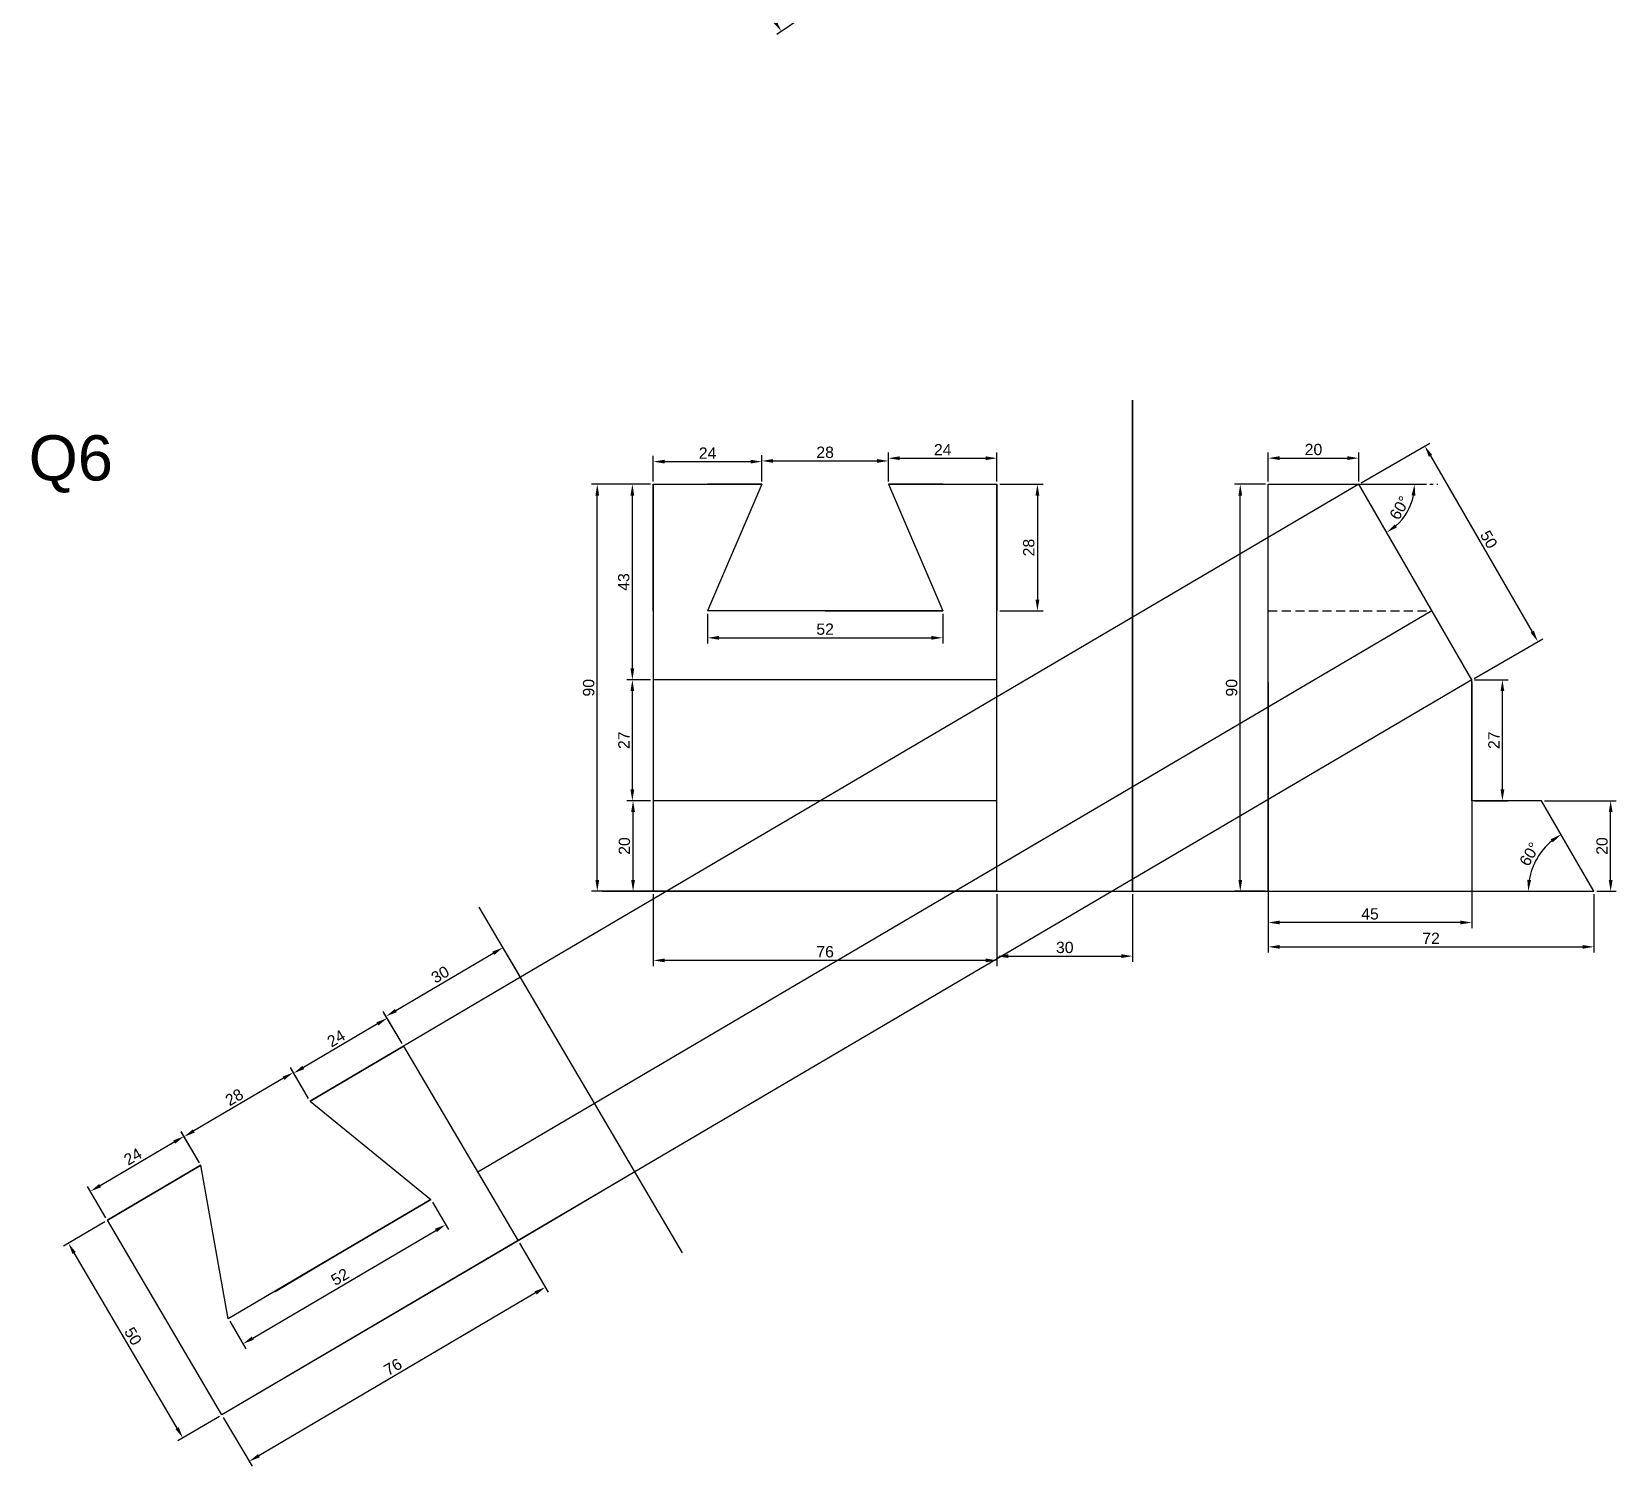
# Model space of a CAD drawing. Header units: millimetres. Extents: x 137 to 7220, y 7466 to 9893.
# Drawn here: x 2879 to 3229.4, y 8141.8 to 8459.1 of the extents above; entities that cross this region are included whole.
import ezdxf

# ---------------------------------------------------------------- set-up
doc = ezdxf.new("R2010")
doc.units = ezdxf.units.MM
doc.header["$PDMODE"] = 35
doc.header["$PDSIZE"] = 3
doc.linetypes.add('JIS_02_2.0', pattern=[3, 2, -1])
doc.linetypes.add('JIS_08_15', pattern=[17.25, 15, -0.75, 0.75, -0.75])
for name, color, linetype in [('Dimensions', 1, 'Continuous'), ('Hidden Line', 50, 'JIS_02_2.0'), ('Projection', 140, 'Continuous'), ('Reference', 4, 'JIS_08_15'), ('Text', 7, 'Continuous')]:
    doc.layers.add(name, color=color, linetype=linetype)
doc.layers.add('Object', color=7, linetype='Continuous', lineweight=30)
doc.styles.get("Standard").update_dxf_attribs({"font": 'arial.ttf'})
doc.dimstyles.new('ISO-25', dxfattribs={"dimtxt": 2.5, "dimasz": 2.5, "dimexe": 1.25, "dimexo": 0.625, "dimtad": 1, "dimdec": 0, "dimtxsty": 'Standard', "dimcen": 2.5, "dimadec": 0, "dimazin": 0, "dimtfac": 1, "dimtdec": 0, "dimtmove": 0, "dimatfit": 3, "dimfxl": 1, "dimarcsym": 0})

# ---------------------------------------------------------------- blocks, each defined once
blk = doc.blocks.new('*D889')
at = {"layer": 'Defpoints', "color": 0, "transparency": 16777216}
for p in [(3028.19, 8496.15), (3050.45, 8462.92), (3044.8, 8459.13)]:
    blk.add_point(p, dxfattribs=at)
at = {"layer": 'Dimensions', "color": 0, "lineweight": -2, "transparency": 16777216}
for p, q in [((3027.67, 8495.8), (3021.5, 8491.67)), ((3023.93, 8490.29), (3043.41, 8461.21)), ((3049.93, 8462.57), (3043.76, 8458.44))]:
    blk.add_line(p, q, dxfattribs=at)
at = {"layer": 'Dimensions', "color": 0, "transparency": 16777216}
for points in [[(3024.27, 8490.52), (3023.58, 8490.06), (3022.54, 8492.36)], [(3043.75, 8461.44), (3043.06, 8460.98), (3044.8, 8459.13)]]:
    blk.add_solid(points, dxfattribs=at)
at = {"layer": 'Dimensions', "color": 0, "transparency": 16777216, "insert": (3035.25, 8476.81), "char_height": 2.5, "attachment_point": 5, "rotation": 303.8193}
blk.add_mtext('40', dxfattribs=at)
blk = doc.blocks.new('*D894')
at = {"layer": 'Defpoints', "color": 0, "transparency": 16777216}
for p in [(3016.47, 8268.97), (3092.47, 8268.97), (3016.47, 8253.68)]:
    blk.add_point(p, dxfattribs=at)
at = {"layer": 'Dimensions', "color": 0, "lineweight": -2, "transparency": 16777216}
for p, q in [((3016.47, 8268.35), (3016.47, 8252.43)), ((3092.47, 8268.35), (3092.47, 8252.43)), ((3089.97, 8253.68), (3018.97, 8253.68))]:
    blk.add_line(p, q, dxfattribs=at)
at = {"layer": 'Dimensions', "color": 0, "transparency": 16777216}
for points in [[(3018.97, 8254.1), (3018.97, 8253.26), (3016.47, 8253.68)], [(3089.97, 8254.1), (3089.97, 8253.26), (3092.47, 8253.68)]]:
    blk.add_solid(points, dxfattribs=at)
at = {"layer": 'Dimensions', "color": 0, "transparency": 16777216, "insert": (3054.47, 8255.58), "char_height": 2.5, "attachment_point": 5}
blk.add_mtext('76', dxfattribs=at)
blk = doc.blocks.new('*D895')
at = {"layer": 'Defpoints', "color": 0, "transparency": 16777216}
for p in [(3004.08, 8358.97), (3016.47, 8358.97), (3016.47, 8268.97)]:
    blk.add_point(p, dxfattribs=at)
at = {"layer": 'Dimensions', "color": 0, "lineweight": -2, "transparency": 16777216}
for p, q in [((3015.85, 8358.97), (3002.83, 8358.97)), ((3004.08, 8271.47), (3004.08, 8356.47)), ((3015.85, 8268.97), (3002.83, 8268.97))]:
    blk.add_line(p, q, dxfattribs=at)
at = {"layer": 'Dimensions', "color": 0, "transparency": 16777216}
for points in [[(3003.67, 8356.47), (3004.5, 8356.47), (3004.08, 8358.97)], [(3003.67, 8271.47), (3004.5, 8271.47), (3004.08, 8268.97)]]:
    blk.add_solid(points, dxfattribs=at)
at = {"layer": 'Dimensions', "color": 0, "transparency": 16777216, "insert": (3002.18, 8313.97), "char_height": 2.5, "attachment_point": 5, "rotation": 90}
blk.add_mtext('90', dxfattribs=at)
blk = doc.blocks.new('*D896')
at = {"layer": 'Defpoints', "color": 0, "transparency": 16777216}
for p in [(3011.99, 8288.97), (3016.47, 8288.97), (3016.47, 8268.97)]:
    blk.add_point(p, dxfattribs=at)
at = {"layer": 'Dimensions', "color": 0, "lineweight": -2, "transparency": 16777216}
for p, q in [((3015.85, 8288.97), (3010.74, 8288.97)), ((3011.99, 8271.47), (3011.99, 8286.47)), ((3015.85, 8268.97), (3010.74, 8268.97))]:
    blk.add_line(p, q, dxfattribs=at)
at = {"layer": 'Dimensions', "color": 0, "transparency": 16777216}
for points in [[(3011.57, 8286.47), (3012.41, 8286.47), (3011.99, 8288.97)], [(3011.57, 8271.47), (3012.41, 8271.47), (3011.99, 8268.97)]]:
    blk.add_solid(points, dxfattribs=at)
at = {"layer": 'Dimensions', "color": 0, "transparency": 16777216, "insert": (3010.09, 8278.97), "char_height": 2.5, "attachment_point": 5, "rotation": 90}
blk.add_mtext('20', dxfattribs=at)
blk = doc.blocks.new('*D897')
at = {"layer": 'Defpoints', "color": 0, "transparency": 16777216}
for p in [(3011.84, 8315.74), (3016.47, 8315.74), (3016.47, 8288.97)]:
    blk.add_point(p, dxfattribs=at)
at = {"layer": 'Dimensions', "color": 0, "lineweight": -2, "transparency": 16777216}
for p, q in [((3015.85, 8315.74), (3010.59, 8315.74)), ((3011.84, 8291.47), (3011.84, 8313.24)), ((3015.85, 8288.97), (3010.59, 8288.97))]:
    blk.add_line(p, q, dxfattribs=at)
at = {"layer": 'Dimensions', "color": 0, "transparency": 16777216}
for points in [[(3011.42, 8313.24), (3012.25, 8313.24), (3011.84, 8315.74)], [(3011.42, 8291.47), (3012.25, 8291.47), (3011.84, 8288.97)]]:
    blk.add_solid(points, dxfattribs=at)
at = {"layer": 'Dimensions', "color": 0, "transparency": 16777216, "insert": (3009.96, 8302.36), "char_height": 2.5, "attachment_point": 5, "rotation": 90}
blk.add_mtext('27', dxfattribs=at)
blk = doc.blocks.new('*D815')
at = {"layer": 'Defpoints', "color": 0, "transparency": 16777216}
for p in [(3011.84, 8358.97), (3016.47, 8358.97), (3016.47, 8315.74)]:
    blk.add_point(p, dxfattribs=at)
at = {"layer": 'Dimensions', "color": 0, "lineweight": -2, "transparency": 16777216}
for p, q in [((3015.85, 8358.97), (3010.59, 8358.97)), ((3011.84, 8318.24), (3011.84, 8356.47)), ((3015.85, 8315.74), (3010.59, 8315.74))]:
    blk.add_line(p, q, dxfattribs=at)
at = {"layer": 'Dimensions', "color": 0, "transparency": 16777216}
for points in [[(3011.42, 8356.47), (3012.25, 8356.47), (3011.84, 8358.97)], [(3011.42, 8318.24), (3012.25, 8318.24), (3011.84, 8315.74)]]:
    blk.add_solid(points, dxfattribs=at)
at = {"layer": 'Dimensions', "color": 0, "transparency": 16777216, "insert": (3009.94, 8337.36), "char_height": 2.5, "attachment_point": 5, "rotation": 90}
blk.add_mtext('43', dxfattribs=at)
blk = doc.blocks.new('*D898')
at = {"layer": 'Defpoints', "color": 0, "transparency": 16777216}
for p in [(3040.47, 8363.98), (3016.47, 8358.97), (3040.47, 8358.97)]:
    blk.add_point(p, dxfattribs=at)
at = {"layer": 'Dimensions', "color": 0, "lineweight": -2, "transparency": 16777216}
for p, q in [((3016.47, 8359.6), (3016.47, 8365.23)), ((3040.47, 8359.6), (3040.47, 8365.23)), ((3018.97, 8363.98), (3037.97, 8363.98))]:
    blk.add_line(p, q, dxfattribs=at)
at = {"layer": 'Dimensions', "color": 0, "transparency": 16777216}
for points in [[(3018.97, 8364.39), (3018.97, 8363.56), (3016.47, 8363.98)], [(3037.97, 8364.39), (3037.97, 8363.56), (3040.47, 8363.98)]]:
    blk.add_solid(points, dxfattribs=at)
at = {"layer": 'Dimensions', "color": 0, "transparency": 16777216, "insert": (3028.47, 8365.86), "char_height": 2.5, "attachment_point": 5}
blk.add_mtext('24', dxfattribs=at)
blk = doc.blocks.new('*D899')
at = {"layer": 'Defpoints', "color": 0, "transparency": 16777216}
for p in [(3068.47, 8364.13), (3040.47, 8358.97), (3068.47, 8358.97)]:
    blk.add_point(p, dxfattribs=at)
at = {"layer": 'Dimensions', "color": 0, "lineweight": -2, "transparency": 16777216}
for p, q in [((3040.47, 8359.6), (3040.47, 8365.38)), ((3068.47, 8359.6), (3068.47, 8365.38)), ((3042.97, 8364.13), (3065.97, 8364.13))]:
    blk.add_line(p, q, dxfattribs=at)
at = {"layer": 'Dimensions', "color": 0, "transparency": 16777216}
for points in [[(3042.97, 8364.54), (3042.97, 8363.71), (3040.47, 8364.13)], [(3065.97, 8364.54), (3065.97, 8363.71), (3068.47, 8364.13)]]:
    blk.add_solid(points, dxfattribs=at)
at = {"layer": 'Dimensions', "color": 0, "transparency": 16777216, "insert": (3054.47, 8366.03), "char_height": 2.5, "attachment_point": 5}
blk.add_mtext('28', dxfattribs=at)
blk = doc.blocks.new('*D900')
at = {"layer": 'Defpoints', "color": 0, "transparency": 16777216}
for p in [(3092.47, 8364.73), (3068.47, 8358.97), (3092.47, 8358.97)]:
    blk.add_point(p, dxfattribs=at)
at = {"layer": 'Dimensions', "color": 0, "lineweight": -2, "transparency": 16777216}
for p, q in [((3068.47, 8359.6), (3068.47, 8365.98)), ((3092.47, 8359.6), (3092.47, 8365.98)), ((3070.97, 8364.73), (3089.97, 8364.73))]:
    blk.add_line(p, q, dxfattribs=at)
at = {"layer": 'Dimensions', "color": 0, "transparency": 16777216}
for points in [[(3070.97, 8365.15), (3070.97, 8364.31), (3068.47, 8364.73)], [(3089.97, 8365.15), (3089.97, 8364.31), (3092.47, 8364.73)]]:
    blk.add_solid(points, dxfattribs=at)
at = {"layer": 'Dimensions', "color": 0, "transparency": 16777216, "insert": (3080.47, 8366.61), "char_height": 2.5, "attachment_point": 5}
blk.add_mtext('24', dxfattribs=at)
blk = doc.blocks.new('*D901')
at = {"layer": 'Defpoints', "color": 0, "transparency": 16777216}
for p in [(3028.47, 8330.97), (3080.47, 8330.97), (3080.47, 8325.01)]:
    blk.add_point(p, dxfattribs=at)
at = {"layer": 'Dimensions', "color": 0, "lineweight": -2, "transparency": 16777216}
for p, q in [((3028.47, 8330.35), (3028.47, 8323.76)), ((3080.47, 8330.35), (3080.47, 8323.76)), ((3030.97, 8325.01), (3077.97, 8325.01))]:
    blk.add_line(p, q, dxfattribs=at)
at = {"layer": 'Dimensions', "color": 0, "transparency": 16777216}
for points in [[(3030.97, 8325.42), (3030.97, 8324.59), (3028.47, 8325.01)], [(3077.97, 8325.42), (3077.97, 8324.59), (3080.47, 8325.01)]]:
    blk.add_solid(points, dxfattribs=at)
at = {"layer": 'Dimensions', "color": 0, "transparency": 16777216, "insert": (3054.47, 8326.91), "char_height": 2.5, "attachment_point": 5}
blk.add_mtext('52', dxfattribs=at)
blk = doc.blocks.new('*D902')
at = {"layer": 'Defpoints', "color": 0, "transparency": 16777216}
for p in [(3092.47, 8358.97), (3092.47, 8330.97), (3101.42, 8330.97)]:
    blk.add_point(p, dxfattribs=at)
at = {"layer": 'Dimensions', "color": 0, "lineweight": -2, "transparency": 16777216}
for p, q in [((3093.1, 8358.97), (3102.67, 8358.97)), ((3101.42, 8356.47), (3101.42, 8333.47)), ((3093.1, 8330.97), (3102.67, 8330.97))]:
    blk.add_line(p, q, dxfattribs=at)
at = {"layer": 'Dimensions', "color": 0, "transparency": 16777216}
for points in [[(3101, 8356.47), (3101.84, 8356.47), (3101.42, 8358.97)], [(3101, 8333.47), (3101.84, 8333.47), (3101.42, 8330.97)]]:
    blk.add_solid(points, dxfattribs=at)
at = {"layer": 'Dimensions', "color": 0, "transparency": 16777216, "insert": (3099.52, 8344.97), "char_height": 2.5, "attachment_point": 5, "rotation": 90}
blk.add_mtext('28', dxfattribs=at)
blk = doc.blocks.new('*D903')
at = {"layer": 'Defpoints', "color": 0, "transparency": 16777216}
for p in [(3146.28, 8358.97), (3152.47, 8358.97), (3152.47, 8268.97)]:
    blk.add_point(p, dxfattribs=at)
at = {"layer": 'Dimensions', "color": 0, "lineweight": -2, "transparency": 16777216}
for p, q in [((3151.85, 8358.97), (3145.03, 8358.97)), ((3146.28, 8271.47), (3146.28, 8356.47)), ((3151.85, 8268.97), (3145.03, 8268.97))]:
    blk.add_line(p, q, dxfattribs=at)
at = {"layer": 'Dimensions', "color": 0, "transparency": 16777216}
for points in [[(3145.87, 8356.47), (3146.7, 8356.47), (3146.28, 8358.97)], [(3145.87, 8271.47), (3146.7, 8271.47), (3146.28, 8268.97)]]:
    blk.add_solid(points, dxfattribs=at)
at = {"layer": 'Dimensions', "color": 0, "transparency": 16777216, "insert": (3144.38, 8313.97), "char_height": 2.5, "attachment_point": 5, "rotation": 90}
blk.add_mtext('90', dxfattribs=at)
blk = doc.blocks.new('*D904')
at = {"layer": 'Defpoints', "color": 0, "transparency": 16777216}
for p in [(3152.47, 8268.97), (3224.47, 8268.97), (3224.47, 8256.67)]:
    blk.add_point(p, dxfattribs=at)
at = {"layer": 'Dimensions', "color": 0, "lineweight": -2, "transparency": 16777216}
for p, q in [((3152.47, 8268.35), (3152.47, 8255.42)), ((3224.47, 8268.35), (3224.47, 8255.42)), ((3154.97, 8256.67), (3221.97, 8256.67))]:
    blk.add_line(p, q, dxfattribs=at)
at = {"layer": 'Dimensions', "color": 0, "transparency": 16777216}
for points in [[(3154.97, 8257.08), (3154.97, 8256.25), (3152.47, 8256.67)], [(3221.97, 8257.08), (3221.97, 8256.25), (3224.47, 8256.67)]]:
    blk.add_solid(points, dxfattribs=at)
at = {"layer": 'Dimensions', "color": 0, "transparency": 16777216, "insert": (3188.47, 8258.55), "char_height": 2.5, "attachment_point": 5}
blk.add_mtext('72', dxfattribs=at)
blk = doc.blocks.new('*D905')
at = {"layer": 'Defpoints', "color": 0, "transparency": 16777216}
for p in [(3197.47, 8315.74), (3204.25, 8315.74), (3197.47, 8288.97)]:
    blk.add_point(p, dxfattribs=at)
at = {"layer": 'Dimensions', "color": 0, "lineweight": -2, "transparency": 16777216}
for p, q in [((3198.1, 8315.74), (3205.5, 8315.74)), ((3204.25, 8291.47), (3204.25, 8313.24)), ((3198.1, 8288.97), (3205.5, 8288.97))]:
    blk.add_line(p, q, dxfattribs=at)
at = {"layer": 'Dimensions', "color": 0, "transparency": 16777216}
for points in [[(3203.84, 8313.24), (3204.67, 8313.24), (3204.25, 8315.74)], [(3203.84, 8291.47), (3204.67, 8291.47), (3204.25, 8288.97)]]:
    blk.add_solid(points, dxfattribs=at)
at = {"layer": 'Dimensions', "color": 0, "transparency": 16777216, "insert": (3202.37, 8302.36), "char_height": 2.5, "attachment_point": 5, "rotation": 90}
blk.add_mtext('27', dxfattribs=at)
blk = doc.blocks.new('*D906')
at = {"layer": 'Defpoints', "color": 0, "transparency": 16777216}
for p in [(3212.92, 8288.97), (3228.19, 8288.97), (3224.47, 8268.97)]:
    blk.add_point(p, dxfattribs=at)
at = {"layer": 'Dimensions', "color": 0, "lineweight": -2, "transparency": 16777216}
for p, q in [((3213.55, 8288.97), (3229.44, 8288.97)), ((3228.19, 8271.47), (3228.19, 8286.47)), ((3225.1, 8268.97), (3229.44, 8268.97))]:
    blk.add_line(p, q, dxfattribs=at)
at = {"layer": 'Dimensions', "color": 0, "transparency": 16777216}
for points in [[(3227.77, 8286.47), (3228.61, 8286.47), (3228.19, 8288.97)], [(3227.77, 8271.47), (3228.61, 8271.47), (3228.19, 8268.97)]]:
    blk.add_solid(points, dxfattribs=at)
at = {"layer": 'Dimensions', "color": 0, "transparency": 16777216, "insert": (3226.29, 8278.97), "char_height": 2.5, "attachment_point": 5, "rotation": 90}
blk.add_mtext('20', dxfattribs=at)
blk = doc.blocks.new('*D907')
at = {"layer": 'Defpoints', "color": 0, "transparency": 16777216}
for p in [(3172.47, 8364.75), (3152.47, 8358.97), (3172.47, 8358.97)]:
    blk.add_point(p, dxfattribs=at)
at = {"layer": 'Dimensions', "color": 0, "lineweight": -2, "transparency": 16777216}
for p, q in [((3152.47, 8359.6), (3152.47, 8366)), ((3172.47, 8359.6), (3172.47, 8366)), ((3154.97, 8364.75), (3169.97, 8364.75))]:
    blk.add_line(p, q, dxfattribs=at)
at = {"layer": 'Dimensions', "color": 0, "transparency": 16777216}
for points in [[(3154.97, 8365.17), (3154.97, 8364.34), (3152.47, 8364.75)], [(3169.97, 8365.17), (3169.97, 8364.34), (3172.47, 8364.75)]]:
    blk.add_solid(points, dxfattribs=at)
at = {"layer": 'Dimensions', "color": 0, "transparency": 16777216, "insert": (3162.47, 8366.65), "char_height": 2.5, "attachment_point": 5}
blk.add_mtext('20', dxfattribs=at)
blk = doc.blocks.new('*D908')
at = {"layer": 'Defpoints', "color": 0, "transparency": 16777216}
for p in [(3172.47, 8358.97), (3172.5, 8358.99), (3189.95, 8358.97), (3181.95, 8351.06), (3197.47, 8315.74)]:
    blk.add_point(p, dxfattribs=at)
at = {"layer": 'Dimensions', "color": 0, "lineweight": -2, "transparency": 16777216}
blk.add_arc((3172.51, 8358.97), 12.32, 311.6473, 348.3527, dxfattribs=at)
at = {"layer": 'Dimensions', "color": 0, "transparency": 16777216}
for points in [[(3184.16, 8356.53), (3184.99, 8356.44), (3184.83, 8358.97)], [(3180.94, 8349.43), (3180.45, 8350.11), (3178.67, 8348.3)]]:
    blk.add_solid(points, dxfattribs=at)
at = {"layer": 'Dimensions', "color": 0, "transparency": 16777216, "insert": (3181.53, 8353.76), "char_height": 2.5, "attachment_point": 5, "rotation": 60}
blk.add_mtext('60°', dxfattribs=at)
blk = doc.blocks.new('*D909')
at = {"layer": 'Defpoints', "color": 0, "transparency": 16777216}
for p in [(3212.92, 8288.97), (3213.36, 8278.3), (3152.47, 8268.97), (3224.47, 8268.97), (3224.47, 8268.97)]:
    blk.add_point(p, dxfattribs=at)
at = {"layer": 'Dimensions', "color": 0, "lineweight": -2, "transparency": 16777216}
blk.add_arc((3224.47, 8268.97), 14.51, 129.884, 170.116, dxfattribs=at)
at = {"layer": 'Dimensions', "color": 0, "transparency": 16777216}
for points in [[(3214.93, 8280.45), (3215.41, 8279.77), (3217.22, 8281.54)], [(3210.59, 8271.43), (3209.76, 8271.5), (3209.96, 8268.97)]]:
    blk.add_solid(points, dxfattribs=at)
at = {"layer": 'Dimensions', "color": 0, "transparency": 16777216, "insert": (3210.26, 8277.18), "char_height": 2.5, "attachment_point": 5, "rotation": 60}
blk.add_mtext('60°', dxfattribs=at)
blk = doc.blocks.new('*D910')
at = {"layer": 'Defpoints', "color": 0, "transparency": 16777216}
for p in [(3152.47, 8315.74), (3197.47, 8315.74), (3152.47, 8262.05)]:
    blk.add_point(p, dxfattribs=at)
at = {"layer": 'Dimensions', "color": 0, "lineweight": -2, "transparency": 16777216}
for p, q in [((3152.47, 8315.11), (3152.47, 8260.8)), ((3197.47, 8315.11), (3197.47, 8260.8)), ((3194.97, 8262.05), (3154.97, 8262.05))]:
    blk.add_line(p, q, dxfattribs=at)
at = {"layer": 'Dimensions', "color": 0, "transparency": 16777216}
for points in [[(3154.97, 8262.47), (3154.97, 8261.64), (3152.47, 8262.05)], [(3194.97, 8262.47), (3194.97, 8261.64), (3197.47, 8262.05)]]:
    blk.add_solid(points, dxfattribs=at)
at = {"layer": 'Dimensions', "color": 0, "transparency": 16777216, "insert": (3174.97, 8263.95), "char_height": 2.5, "attachment_point": 5}
blk.add_mtext('45', dxfattribs=at)
blk = doc.blocks.new('*D911')
at = {"layer": 'Defpoints', "color": 0, "transparency": 16777216}
for p in [(2986.56, 8191.69), (2921.05, 8153.16), (2927.09, 8142.88)]:
    blk.add_point(p, dxfattribs=at)
at = {"layer": 'Dimensions', "color": 0, "lineweight": -2, "transparency": 16777216}
for p, q in [((2986.88, 8191.15), (2993.24, 8180.33)), ((2990.45, 8180.14), (2929.25, 8144.14)), ((2921.37, 8152.62), (2927.73, 8141.8))]:
    blk.add_line(p, q, dxfattribs=at)
at = {"layer": 'Dimensions', "color": 0, "transparency": 16777216}
for points in [[(2990.24, 8180.5), (2990.66, 8179.78), (2992.6, 8181.41)], [(2929.04, 8144.5), (2929.46, 8143.79), (2927.09, 8142.88)]]:
    blk.add_solid(points, dxfattribs=at)
at = {"layer": 'Dimensions', "color": 0, "transparency": 16777216, "insert": (2958.89, 8163.78), "char_height": 2.5, "attachment_point": 5, "rotation": 30.4628}
blk.add_mtext('76', dxfattribs=at)
blk = doc.blocks.new('*D912')
at = {"layer": 'Defpoints', "color": 0, "transparency": 16777216}
for p in [(2895.73, 8196.2), (2887.11, 8191.13), (2921.05, 8153.16)]:
    blk.add_point(p, dxfattribs=at)
at = {"layer": 'Dimensions', "color": 0, "lineweight": -2, "transparency": 16777216}
for p, q in [((2895.19, 8195.89), (2886.03, 8190.5)), ((2911.16, 8150.24), (2888.38, 8188.98)), ((2920.51, 8152.84), (2911.35, 8147.45))]:
    blk.add_line(p, q, dxfattribs=at)
at = {"layer": 'Dimensions', "color": 0, "transparency": 16777216}
for points in [[(2888.73, 8189.19), (2888.02, 8188.76), (2887.11, 8191.13)], [(2911.52, 8150.45), (2910.8, 8150.03), (2912.43, 8148.08)]]:
    blk.add_solid(points, dxfattribs=at)
at = {"layer": 'Dimensions', "color": 0, "transparency": 16777216, "insert": (2901.41, 8170.57), "char_height": 2.5, "attachment_point": 5, "rotation": 300.4628}
blk.add_mtext('50', dxfattribs=at)
blk = doc.blocks.new('*D913')
at = {"layer": 'Defpoints', "color": 0, "transparency": 16777216}
for p in [(2983.23, 8256.52), (2987.1, 8249.94), (2961.24, 8234.73)]:
    blk.add_point(p, dxfattribs=at)
at = {"layer": 'Dimensions', "color": 0, "lineweight": -2, "transparency": 16777216}
for p, q in [((2986.78, 8250.48), (2982.6, 8257.59)), ((2959.53, 8242.58), (2981.08, 8255.25)), ((2960.92, 8235.27), (2956.74, 8242.39))]:
    blk.add_line(p, q, dxfattribs=at)
at = {"layer": 'Dimensions', "color": 0, "transparency": 16777216}
for points in [[(2980.86, 8255.61), (2981.29, 8254.89), (2983.23, 8256.52)], [(2959.32, 8242.93), (2959.74, 8242.22), (2957.37, 8241.31)]]:
    blk.add_solid(points, dxfattribs=at)
at = {"layer": 'Dimensions', "color": 0, "transparency": 16777216, "insert": (2969.34, 8250.55), "char_height": 2.5, "attachment_point": 5, "rotation": 30.4628}
blk.add_mtext('30', dxfattribs=at)
blk = doc.blocks.new('*D914')
at = {"layer": 'Defpoints', "color": 0, "transparency": 16777216}
for p in [(2961.24, 8234.73), (2936.93, 8228.73), (2940.55, 8222.57)]:
    blk.add_point(p, dxfattribs=at)
at = {"layer": 'Dimensions', "color": 0, "lineweight": -2, "transparency": 16777216}
for p, q in [((2955.46, 8239.63), (2939.08, 8230)), ((2960.92, 8235.27), (2956.98, 8241.97)), ((2940.24, 8223.1), (2936.29, 8229.81))]:
    blk.add_line(p, q, dxfattribs=at)
at = {"layer": 'Dimensions', "color": 0, "transparency": 16777216}
for points in [[(2955.25, 8239.99), (2955.67, 8239.27), (2957.61, 8240.9)], [(2938.87, 8230.36), (2939.29, 8229.64), (2936.93, 8228.73)]]:
    blk.add_solid(points, dxfattribs=at)
at = {"layer": 'Dimensions', "color": 0, "transparency": 16777216, "insert": (2946.32, 8236.43), "char_height": 2.5, "attachment_point": 5, "rotation": 30.4628}
blk.add_mtext('24', dxfattribs=at)
blk = doc.blocks.new('*D915')
at = {"layer": 'Defpoints', "color": 0, "transparency": 16777216}
for p in [(2940.55, 8222.57), (2912.7, 8214.69), (2916.42, 8208.37)]:
    blk.add_point(p, dxfattribs=at)
at = {"layer": 'Dimensions', "color": 0, "lineweight": -2, "transparency": 16777216}
for p, q in [((2940.24, 8223.1), (2936.2, 8229.96)), ((2934.68, 8227.61), (2914.86, 8215.95)), ((2916.1, 8208.91), (2912.07, 8215.76))]:
    blk.add_line(p, q, dxfattribs=at)
at = {"layer": 'Dimensions', "color": 0, "transparency": 16777216}
for points in [[(2934.47, 8227.97), (2934.89, 8227.26), (2936.84, 8228.88)], [(2914.65, 8216.31), (2915.07, 8215.59), (2912.7, 8214.69)]]:
    blk.add_solid(points, dxfattribs=at)
at = {"layer": 'Dimensions', "color": 0, "transparency": 16777216, "insert": (2923.81, 8223.42), "char_height": 2.5, "attachment_point": 5, "rotation": 30.4628}
blk.add_mtext('28', dxfattribs=at)
blk = doc.blocks.new('*D916')
at = {"layer": 'Defpoints', "color": 0, "transparency": 16777216}
for p in [(2916.42, 8208.37), (2891.97, 8202.6), (2895.73, 8196.2)]:
    blk.add_point(p, dxfattribs=at)
at = {"layer": 'Dimensions', "color": 0, "lineweight": -2, "transparency": 16777216}
for p, q in [((2916.1, 8208.91), (2912.02, 8215.84)), ((2910.5, 8213.5), (2894.12, 8203.86)), ((2895.41, 8196.74), (2891.34, 8203.67))]:
    blk.add_line(p, q, dxfattribs=at)
at = {"layer": 'Dimensions', "color": 0, "transparency": 16777216}
for points in [[(2910.29, 8213.86), (2910.71, 8213.14), (2912.66, 8214.76)], [(2893.91, 8204.22), (2894.34, 8203.51), (2891.97, 8202.6)]]:
    blk.add_solid(points, dxfattribs=at)
at = {"layer": 'Dimensions', "color": 0, "transparency": 16777216, "insert": (2901.36, 8210.3), "char_height": 2.5, "attachment_point": 5, "rotation": 30.4628}
blk.add_mtext('24', dxfattribs=at)
blk = doc.blocks.new('*D917')
at = {"layer": 'Defpoints', "color": 0, "transparency": 16777216}
for p in [(2967.3, 8200.76), (2970.55, 8195.23), (2922.47, 8174.4)]:
    blk.add_point(p, dxfattribs=at)
at = {"layer": 'Dimensions', "color": 0, "lineweight": -2, "transparency": 16777216}
for p, q in [((2967.61, 8200.23), (2971.18, 8194.15)), ((2927.88, 8170.14), (2968.4, 8193.96)), ((2922.79, 8173.86), (2926.36, 8167.79))]:
    blk.add_line(p, q, dxfattribs=at)
at = {"layer": 'Dimensions', "color": 0, "transparency": 16777216}
for points in [[(2968.18, 8194.32), (2968.61, 8193.61), (2970.55, 8195.23)], [(2927.67, 8170.5), (2928.1, 8169.78), (2925.73, 8168.87)]]:
    blk.add_solid(points, dxfattribs=at)
at = {"layer": 'Dimensions', "color": 0, "transparency": 16777216, "insert": (2947.18, 8183.69), "char_height": 2.5, "attachment_point": 5, "rotation": 30.4628}
blk.add_mtext('52', dxfattribs=at)
blk = doc.blocks.new('*D918')
at = {"layer": 'Defpoints', "color": 0, "transparency": 16777216}
for p in [(3092.47, 8268.97), (3122.47, 8268.97), (3122.47, 8254.63)]:
    blk.add_point(p, dxfattribs=at)
at = {"layer": 'Dimensions', "color": 0, "lineweight": -2, "transparency": 16777216}
for p, q in [((3092.47, 8268.35), (3092.47, 8253.38)), ((3122.47, 8268.35), (3122.47, 8253.38)), ((3094.97, 8254.63), (3119.97, 8254.63))]:
    blk.add_line(p, q, dxfattribs=at)
at = {"layer": 'Dimensions', "color": 0, "transparency": 16777216}
for points in [[(3094.97, 8255.04), (3094.97, 8254.21), (3092.47, 8254.63)], [(3119.97, 8255.04), (3119.97, 8254.21), (3122.47, 8254.63)]]:
    blk.add_solid(points, dxfattribs=at)
at = {"layer": 'Dimensions', "color": 0, "transparency": 16777216, "insert": (3107.47, 8256.53), "char_height": 2.5, "attachment_point": 5}
blk.add_mtext('30', dxfattribs=at)
blk = doc.blocks.new('*D922')
at = {"layer": 'Defpoints', "color": 0, "transparency": 16777216}
for p in [(3172.47, 8358.97), (3212.09, 8324.19), (3197.47, 8315.74)]:
    blk.add_point(p, dxfattribs=at)
at = {"layer": 'Dimensions', "color": 0, "lineweight": -2, "transparency": 16777216}
for p, q in [((3173.01, 8359.29), (3188.17, 8368.05)), ((3188.34, 8365.26), (3210.84, 8326.36)), ((3198.01, 8316.05), (3213.17, 8324.82))]:
    blk.add_line(p, q, dxfattribs=at)
at = {"layer": 'Dimensions', "color": 0, "transparency": 16777216}
for points in [[(3188.7, 8365.47), (3187.98, 8365.05), (3187.09, 8367.43)], [(3211.2, 8326.57), (3210.48, 8326.15), (3212.09, 8324.19)]]:
    blk.add_solid(points, dxfattribs=at)
at = {"layer": 'Dimensions', "color": 0, "transparency": 16777216, "insert": (3201.24, 8346.76), "char_height": 2.5, "attachment_point": 5, "rotation": 300.0382}
blk.add_mtext('50', dxfattribs=at)

msp = doc.modelspace()

# ---------------------------------------------------------------- linework, layer by layer
at = {"layer": 'Hidden Line'}
msp.add_line((3152.472, 8330.974), (3188.676, 8330.974), dxfattribs=at)
at = {"layer": 'Object'}
for p, q in [((3122.472, 8268.974), (3122.472, 8377.538)), ((3122.472, 8377.538), (3122.472, 8268.974)), ((3016.472, 8330.974), (3016.472, 8358.974)), ((3016.472, 8358.974), (3016.472, 8268.974)), ((3016.472, 8358.974), (3040.472, 8358.974)), ((3040.472, 8358.974), (3028.472, 8358.974)), ((3040.472, 8358.974), (3028.472, 8330.974)), ((3068.472, 8358.974), (3092.472, 8358.974)), ((3080.472, 8358.974), (3068.472, 8358.974)), ((3068.472, 8358.974), (3080.472, 8330.974)), ((3092.472, 8268.974), (3092.472, 8358.974)), ((3092.472, 8358.974), (3092.472, 8330.974)), ((3152.472, 8268.974), (3152.472, 8358.974)), ((3152.472, 8358.974), (3172.472, 8358.974)), ((3197.472, 8315.739), (3172.5, 8358.99)), ((3080.472, 8330.974), (3028.472, 8330.974)), ((3054.472, 8330.974), (3080.472, 8330.974)), ((3092.472, 8315.739), (3016.472, 8315.739)), ((3197.472, 8288.974), (3197.472, 8315.739)), ((3092.472, 8288.974), (3016.472, 8288.974)), ((3212.925, 8288.974), (3197.472, 8288.974)), ((3224.472, 8268.974), (3212.925, 8288.974)), ((3092.472, 8268.974), (3005.175, 8268.974)), ((3005.175, 8268.974), (3092.472, 8268.974)), ((3016.472, 8268.974), (3092.472, 8268.974)), ((3092.472, 8268.974), (3122.472, 8268.974)), ((3122.472, 8268.974), (3122.472, 8268.974)), ((3122.472, 8268.974), (3152.472, 8268.974)), ((3152.472, 8268.974), (3224.472, 8268.974)), ((3022.924, 8189.032), (2977.974, 8265.455)), ((2940.552, 8222.565), (2961.239, 8234.733)), ((2961.239, 8234.733), (2986.558, 8191.686)), ((2940.552, 8222.565), (2967.296, 8200.765)), ((2895.73, 8196.203), (2916.417, 8208.37)), ((2922.475, 8174.402), (2916.417, 8208.37)), ((3012.417, 8206.895), (2986.558, 8191.686)), ((2967.296, 8200.765), (2922.475, 8174.402)), ((2944.886, 8187.583), (2967.296, 8200.765)), ((2921.049, 8153.156), (2895.73, 8196.203)), ((2956.953, 8194.681), (2932.818, 8180.486)), ((2986.558, 8191.686), (2921.049, 8153.156)), ((2932.818, 8180.486), (2944.886, 8187.583))]:
    msp.add_line(p, q, dxfattribs=at)
at = {"layer": 'Projection'}
for p, q in [((3172.472, 8358.974), (2987.098, 8249.942)), ((3188.676, 8330.974), (3003.499, 8222.058)), ((3197.472, 8315.739), (3012.417, 8206.895)), ((2987.098, 8249.942), (2961.239, 8234.733)), ((2961.239, 8234.733), (2940.552, 8222.565)), ((3003.499, 8222.058), (2977.64, 8206.849)), ((2916.417, 8208.37), (2895.73, 8196.203)), ((3012.417, 8206.895), (2921.049, 8153.156)), ((2967.296, 8200.765), (2922.475, 8174.402))]:
    msp.add_line(p, q, dxfattribs=at)
at = {"layer": 'Reference'}
msp.add_line((3172.472, 8358.974), (3189.949, 8358.974), dxfattribs=at)

# ---------------------------------------------------------------- texts
at = {"layer": 'Text'}
msp.add_text('Q6', height=10, dxfattribs=at).set_placement((2878.338, 8359.802))

# ---------------------------------------------------------------- dimensions: what is measured, and where the dimension line sits
at = {"layer": 'Dimensions'}
for p1, p2, distance, picture, middle in [((3028.185, 8496.149), (3050.448, 8462.918), -6.8, '*D889', (3035.247, 8476.807)), ((3172.472, 8358.974), (3197.472, 8315.739), 16.889, '*D922', (3201.238, 8346.762)), ((2961.239, 8234.733), (2987.098, 8249.942), 7.628, '*D913', (2969.337, 8250.552)), ((2961.239, 8234.733), (2940.552, 8222.565), -7.151, '*D914', (2946.317, 8236.433)), ((2940.552, 8222.565), (2916.417, 8208.37), -7.328, '*D915', (2923.806, 8223.423)), ((2916.417, 8208.37), (2895.73, 8196.203), -7.419, '*D916', (2901.359, 8210.302)), ((2922.475, 8174.402), (2967.296, 8200.765), -6.419, '*D917', (2947.176, 8183.689)), ((2921.049, 8153.156), (2895.73, 8196.203), 10.003, '*D912', (2901.406, 8170.572)), ((2986.558, 8191.686), (2921.049, 8153.156), 11.924, '*D911', (2958.885, 8163.781))]:
    dim = msp.add_aligned_dim(p1=p1, p2=p2, distance=distance, dimstyle='ISO-25', dxfattribs=at)
    dim.commit()
    dim.dimension.update_dxf_attribs({"geometry": picture, "text_midpoint": middle})
for base, p1, p2, picture, middle in [((3040.472, 8363.976), (3016.472, 8358.974), (3040.472, 8358.974), '*D898', (3028.472, 8365.856)), ((3068.472, 8364.127), (3040.472, 8358.974), (3068.472, 8358.974), '*D899', (3054.472, 8366.028)), ((3092.472, 8364.729), (3068.472, 8358.974), (3092.472, 8358.974), '*D900', (3080.472, 8366.609)), ((3172.472, 8364.752), (3152.472, 8358.974), (3172.472, 8358.974), '*D907', (3162.472, 8366.654)), ((3080.472, 8325.007), (3028.472, 8330.974), (3080.472, 8330.974), '*D901', (3054.472, 8326.908)), ((3152.472, 8262.052), (3197.472, 8315.739), (3152.472, 8315.739), '*D910', (3174.972, 8263.948)), ((3016.472, 8253.681), (3092.472, 8268.974), (3016.472, 8268.974), '*D894', (3054.472, 8255.582)), ((3122.472, 8254.626), (3092.472, 8268.974), (3122.472, 8268.974), '*D918', (3107.472, 8256.528)), ((3224.472, 8256.667), (3152.472, 8268.974), (3224.472, 8268.974), '*D904', (3188.472, 8258.547))]:
    dim = msp.add_linear_dim(base=base, p1=p1, p2=p2, dimstyle='ISO-25', dxfattribs=at)
    dim.commit()
    dim.dimension.update_dxf_attribs({"geometry": picture, "text_midpoint": middle})
for base, p1, p2, picture, middle in [((3004.085, 8358.974), (3016.472, 8268.974), (3016.472, 8358.974), '*D895', (3002.183, 8313.974)), ((3011.838, 8358.974), (3016.472, 8315.739), (3016.472, 8358.974), '*D815', (3009.936, 8337.356)), ((3101.419, 8330.974), (3092.472, 8358.974), (3092.472, 8330.974), '*D902', (3099.517, 8344.974)), ((3146.284, 8358.974), (3152.472, 8268.974), (3152.472, 8358.974), '*D903', (3144.383, 8313.974)), ((3011.838, 8315.739), (3016.472, 8288.974), (3016.472, 8315.739), '*D897', (3009.958, 8302.356)), ((3204.252, 8315.739), (3197.472, 8288.974), (3197.472, 8315.739), '*D905', (3202.372, 8302.356)), ((3011.989, 8288.974), (3016.472, 8268.974), (3016.472, 8288.974), '*D896', (3010.087, 8278.974)), ((3228.191, 8288.974), (3224.472, 8268.974), (3212.925, 8288.974), '*D906', (3226.289, 8278.974))]:
    dim = msp.add_linear_dim(base=base, p1=p1, p2=p2, angle=90, dimstyle='ISO-25', dxfattribs=at)
    dim.commit()
    dim.dimension.update_dxf_attribs({"geometry": picture, "text_midpoint": middle})
for base, line1, line2, picture, middle in [((3181.947, 8351.055), ((3197.472, 8315.739), (3172.5, 8358.99)), ((3172.472, 8358.974), (3189.949, 8358.974)), '*D908', (3181.532, 8353.765)), ((3213.356, 8278.301), ((3152.472, 8268.974), (3224.472, 8268.974)), ((3224.472, 8268.974), (3212.925, 8288.974)), '*D909', (3210.259, 8277.179))]:
    dim = msp.add_angular_dim_2l(base=base, line1=line1, line2=line2, dimstyle='ISO-25', dxfattribs=at)
    dim.commit()
    dim.dimension.update_dxf_attribs({"geometry": picture, "text_midpoint": middle})

doc.saveas('drawing.dxf')
